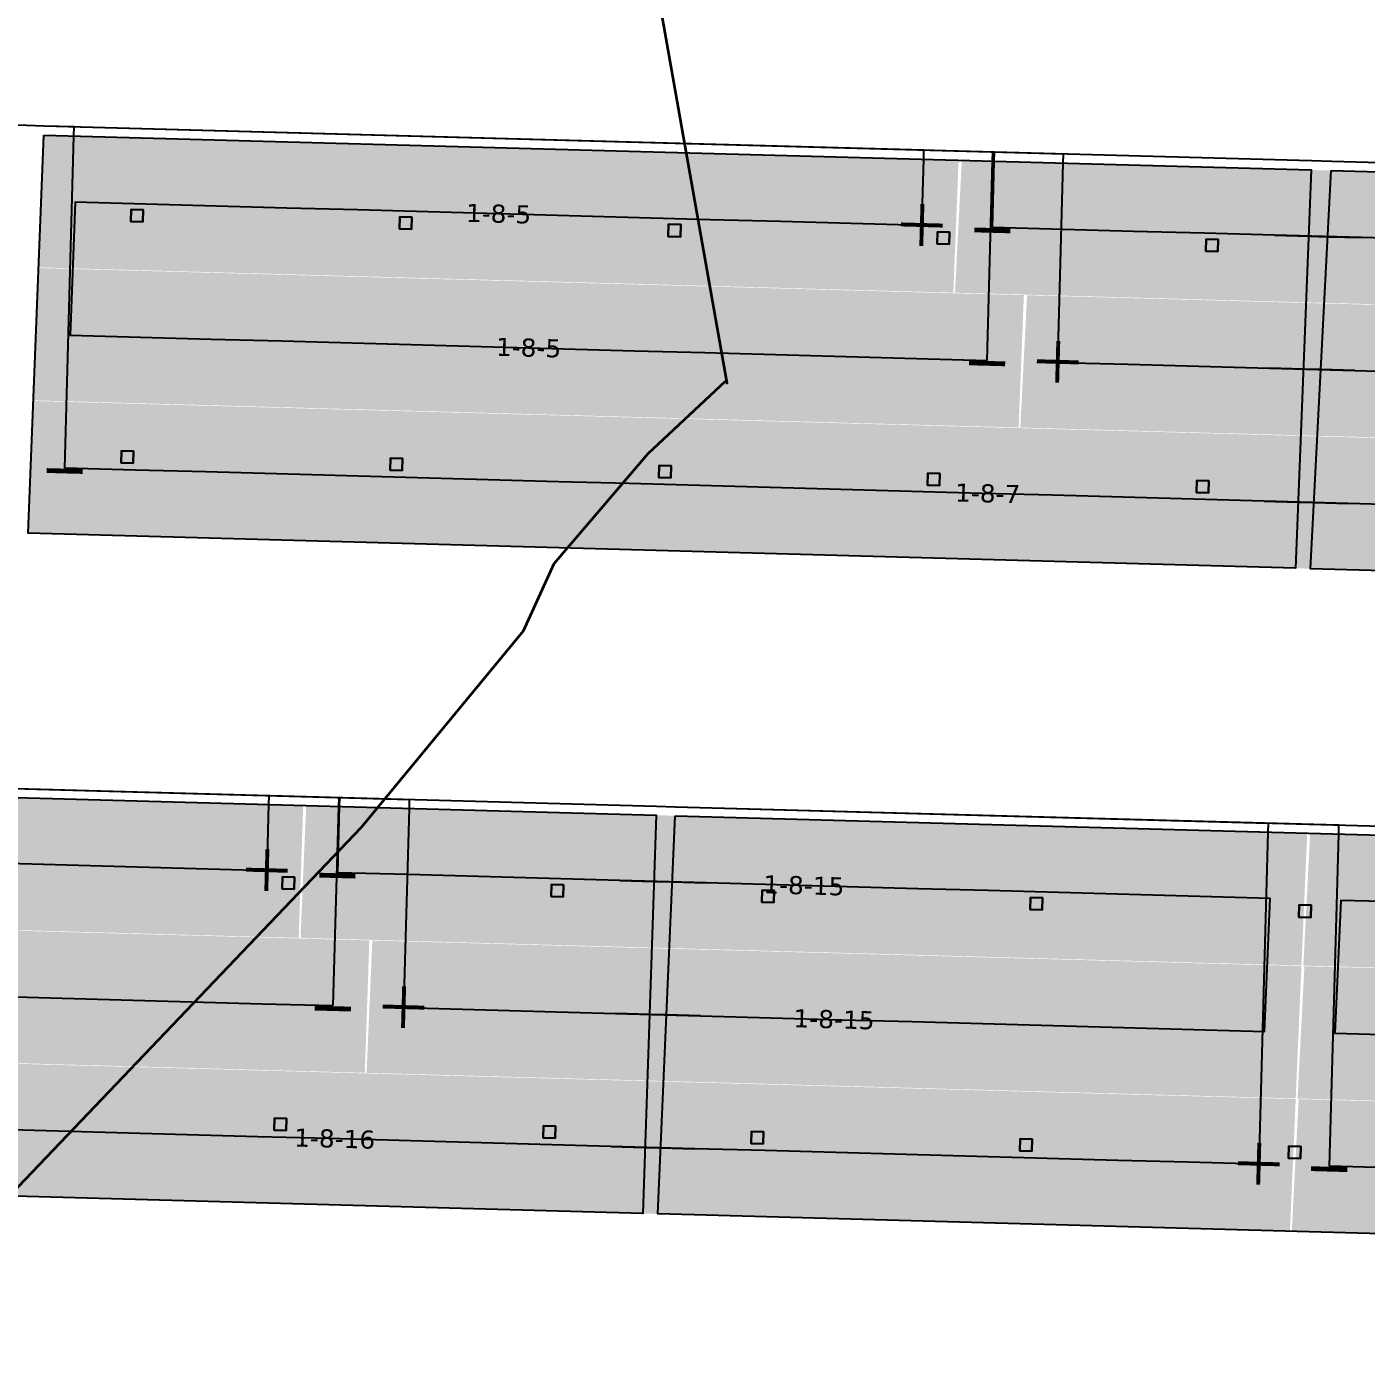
# Model space of a CAD drawing. Header units: metres. Extents: x 1477905 to 1478744, y 4202276 to 4202610.
# Drawn here: x 1478239.43 to 1478261.67, y 4202356.82 to 4202379.18 of the extents above; entities that cross this region are included whole.
import ezdxf

# ---------------------------------------------------------------- set-up
doc = ezdxf.new("R2010")
doc.units = ezdxf.units.M
doc.layers.add('Nouveau Terrain - CN - Courbes', color=22, linetype='Continuous', lineweight=0)
for name, color, linetype in [('PVcase DC Extensions', 170, 'Continuous'), ('PVcase Device Coloring', 7, 'Continuous'), ('PVcase Polarity Symbols', 7, 'Continuous'), ('PVcase Poles', 7, 'Continuous'), ('PVcase PV Modules (full frames)', 142, 'Continuous'), ('PVcase PV Modules (optimised)', 142, 'Continuous'), ('PVcase String Cables', 150, 'Continuous'), ('PVcase Stringing Numbers', 7, 'Continuous'), ('PVcase Strings', 92, 'Continuous')]:
    doc.layers.add(name, color=color, linetype=linetype)
doc.styles.get("Standard").update_dxf_attribs({"font": 'verdana.ttf'})
doc.styles.add('UBS-Style de texte', font='verdana.ttf')

# ---------------------------------------------------------------- blocks, each defined once
blk = doc.blocks.new('3P18@15DEG F FX ID1 PVBlock')
at = {"layer": 'PVcase PV Modules (optimised)', "color": 0}
blk.add_polyline3d([(0, 0, 1.773945735132677), (21.06698842950539, -0.5810537936249766, 1.773945735132684), (20.88445742833417, -7.198992669318528, 7.019385073192552e-15), (-0.1825310011712116, -6.617938875693552, 0)], close=True, dxfattribs=at)

msp = doc.modelspace()

# ---------------------------------------------------------------- hatches: boundary and pattern name
at = {"layer": 'PVcase Device Coloring', "true_color": 0x00ff40, "transparency": 33554582}
for points in [[(1478239.71261027, 4202377.386803858), (1478239.626035593, 4202375.18797588), (1478254.815555495, 4202374.769029993), (1478254.902130171, 4202376.967857971)], [(1478254.956189721, 4202376.96636694), (1478254.842834146, 4202374.768277613), (1478271.448261464, 4202374.310279234), (1478271.561617039, 4202376.508368562)], [(1478239.625655547, 4202375.178323431), (1478239.53908087, 4202372.979495453), (1478255.90002134, 4202372.528240326), (1478255.986596017, 4202374.727068304)], [(1478256.040655567, 4202374.725577274), (1478255.927299991, 4202372.527487947), (1478271.334408279, 4202372.102540701), (1478271.447763854, 4202374.300630028)], [(1478239.553812886, 4202372.969426194), (1478239.440457311, 4202370.771336867), (1478271.220555093, 4202369.894802166), (1478271.333910669, 4202372.092891494)], [(1478228.81998125, 4202366.669243871), (1478228.7459135, 4202364.470070937), (1478243.946200191, 4202364.050828087), (1478244.02026794, 4202366.250001022)], [(1478244.070730225, 4202366.248609209), (1478243.975361718, 4202364.050023776), (1478260.595908174, 4202363.591608396), (1478260.691276681, 4202365.790193828)], [(1478260.741123261, 4202365.788818997), (1478260.62666192, 4202363.590760169), (1478276.050658994, 4202363.165347107), (1478276.165120335, 4202365.363405935)], [(1478228.745588356, 4202364.460416973), (1478228.671520607, 4202362.261244038), (1478245.044058204, 4202361.809669048), (1478245.118125953, 4202364.008841982)], [(1478245.168588238, 4202364.00745017), (1478245.073219731, 4202361.808864738), (1478260.500121016, 4202361.383371579), (1478260.595489523, 4202363.581957011)], [(1478260.645336104, 4202363.58058218), (1478260.530874763, 4202361.382523351), (1478277.103354557, 4202360.925433705), (1478277.217815898, 4202363.123492533)], [(1478228.682682654, 4202362.251273243), (1478228.587314146, 4202360.052687811), (1478260.404333859, 4202359.17513476), (1478260.499702366, 4202361.373720192)], [(1478260.549548946, 4202361.372345362), (1478260.435087605, 4202359.174286533), (1478292.167962534, 4202358.299054296), (1478292.282423875, 4202360.497113124)]]:
    msp.add_hatch(color=100, dxfattribs=at).paths.add_polyline_path(points, flags=0)

# ---------------------------------------------------------------- linework, layer by layer
at = {"layer": 'Nouveau Terrain - CN - Courbes', "linetype": 'Continuous', "lineweight": 35}
for points in [[(1478251.033476167, 4202373.296515401, 78), (1478251.05809148, 4202373.264294561, 78), (1478246.318599698, 4202400.082176305, 78), (1478246.183157596, 4202402.016277359, 78), (1478247.092687694, 4202406.160369621, 78), (1478247.079317239, 4202408.034150641, 78), (1478246.638112145, 4202409.878886128, 78), (1478243.086074263, 4202419.025426174, 78), (1478241.211207293, 4202422.843964195, 78), (1478237.25085829, 4202426.407247224, 78), (1478234.865346407, 4202429.49458521, 78), (1478231.322183657, 4202435.257942467, 78), (1478226.255103274, 4202444.702132098, 78), (1478222.848737508, 4202451.859346564, 78), (1478221.45318272, 4202454.809515671, 78), (1478219.23926674, 4202454.938899869, 78), (1478217.182748848, 4202456.750521218, 78), (1478215.778224453, 4202458.529598337, 78), (1478215.612798866, 4202459.551147851, 78), (1478219.287140202, 4202465.863189307, 78)], [(1478173.185304889, 4202318.653172694, 78), (1478159.687151893, 4202315.646565416, 78), (1478165.543431455, 4202319.141417082, 78), (1478168.004340495, 4202320.446748389, 78), (1478177.12551085, 4202321.145803553, 78), (1478183.721275684, 4202323.518966957, 78), (1478189.592801249, 4202324.979124703, 78), (1478192.758857256, 4202325.489844216, 78), (1478208.999114407, 4202333.384928764, 78), (1478211.389791988, 4202334.795361545, 78), (1478213.169947605, 4202336.231918681, 78), (1478219.149229428, 4202341.142167447, 78), (1478228.799593949, 4202349.560644352, 78), (1478234.979423082, 4202355.406152865, 78), (1478244.987756435, 4202365.890951125, 78), (1478247.676558751, 4202369.148732029, 78), (1478248.189330906, 4202370.270740992, 78), (1478249.746920171, 4202372.097219452, 78), (1478251.03347617, 4202373.296515396, 78)]]:
    msp.add_polyline3d(points, dxfattribs=at)
at = {"layer": 'PVcase DC Extensions'}
for points in [[(1478260.149709134, 4202375.722515295, 79.76849707877295), (1478260.715945675, 4202375.706897785, 79.74357172279365), (1478261.033038012, 4202375.698151983, 79.71587623512663), (1478261.59755294, 4202375.682581958, 79.6651862808122)], [(1478261.483699754, 4202373.474843425, 79.07537951720383), (1478260.919184827, 4202373.49041345, 79.12606947172709), (1478260.628990952, 4202373.498417359, 79.15196621282855), (1478260.062754411, 4202373.514034868, 79.17689156855675)], [(1478259.975799688, 4202371.305554441, 78.58528605835079), (1478260.542036229, 4202371.28993693, 78.56036070211951), (1478260.805331642, 4202371.282674915, 78.53626270807335), (1478261.369846569, 4202371.26710489, 78.48557275355009)], [(1478249.277850692, 4202365.004382431, 80.31152953373827), (1478249.844488598, 4202364.988753851, 80.29863648312299), (1478250.14783244, 4202364.98038725, 80.2929724673923), (1478250.713633534, 4202364.964781752, 80.25958699526856)], [(1478250.617846377, 4202362.756544935, 79.6684364403907), (1478250.052045282, 4202362.772150432, 79.70182191226161), (1478249.770095704, 4202362.779926952, 79.70661162480096), (1478249.203457798, 4202362.795555532, 79.71950467554099)], [(1478249.129064905, 4202360.586728634, 79.12747981758851), (1478249.695702811, 4202360.571100055, 79.11458676697912), (1478249.956258125, 4202360.563913615, 79.1106713576337), (1478250.522059219, 4202360.548308116, 79.07728588529982)]]:
    msp.add_polyline3d(points, dxfattribs=at)
at = {"layer": 'PVcase Poles'}
for points in [[(1478241.156745256, 4202375.95044193, 77.17813273492507), (1478241.162259409, 4202376.150365901, 77.17813273492507), (1478241.162259409, 4202376.150365901, 80.57849851743795), (1478241.156745256, 4202375.95044193, 80.52485682273758), (1478241.156745256, 4202375.95044193, 77.17813273492507), (1478241.356669227, 4202375.944927777, 77.17813273492507), (1478241.356669227, 4202375.944927777, 80.51605630255598), (1478241.156745256, 4202375.95044193, 80.52485682273758), (1478241.356669227, 4202375.944927777, 80.51605630255598), (1478241.362183379, 4202376.144851749, 80.56969799725636), (1478241.362183379, 4202376.144851749, 77.17813273492507), (1478241.356669227, 4202375.944927777, 77.17813273492507), (1478241.362183379, 4202376.144851749, 77.17813273492507), (1478241.162259409, 4202376.150365901, 77.17813273492507), (1478241.362183379, 4202376.144851749, 77.17813273492507), (1478241.362183379, 4202376.144851749, 80.56969799725636), (1478241.162259409, 4202376.150365901, 80.57849851743795)], [(1478245.619727797, 4202375.827347309, 77.06752062190328), (1478245.625241949, 4202376.027271281, 77.06752062190328), (1478245.625241949, 4202376.027271281, 80.38204099580055), (1478245.619727797, 4202375.827347309, 80.32839930110018), (1478245.619727797, 4202375.827347309, 77.06752062190328), (1478245.819651767, 4202375.821833157, 77.06752062190328), (1478245.819651767, 4202375.821833157, 80.31959878091858), (1478245.619727797, 4202375.827347309, 80.32839930110018), (1478245.819651767, 4202375.821833157, 80.31959878091858), (1478245.82516592, 4202376.021757129, 80.37324047561896), (1478245.82516592, 4202376.021757129, 77.06752062190328), (1478245.819651767, 4202375.821833157, 77.06752062190328), (1478245.82516592, 4202376.021757129, 77.06752062190328), (1478245.625241949, 4202376.027271281, 77.06752062190328), (1478245.82516592, 4202376.021757129, 77.06752062190328), (1478245.82516592, 4202376.021757129, 80.37324047561896), (1478245.625241949, 4202376.027271281, 80.38204099580055)], [(1478250.082710337, 4202375.704252689, 77), (1478250.088224489, 4202375.904176661, 77), (1478250.088224489, 4202375.904176661, 80.18558347416317), (1478250.082710337, 4202375.704252689, 80.13194177946279), (1478250.082710337, 4202375.704252689, 77), (1478250.282634308, 4202375.698738537, 77), (1478250.282634308, 4202375.698738537, 80.1231412592812), (1478250.082710337, 4202375.704252689, 80.13194177946279), (1478250.282634308, 4202375.698738537, 80.1231412592812), (1478250.28814846, 4202375.898662508, 80.17678295398157), (1478250.28814846, 4202375.898662508, 77), (1478250.282634308, 4202375.698738537, 77), (1478250.28814846, 4202375.898662508, 77), (1478250.088224489, 4202375.904176661, 77), (1478250.28814846, 4202375.898662508, 77), (1478250.28814846, 4202375.898662508, 80.17678295398157), (1478250.088224489, 4202375.904176661, 80.18558347416317)], [(1478254.545692878, 4202375.581158069, 76.69944360470126), (1478254.55120703, 4202375.781082041, 76.69944360470126), (1478254.55120703, 4202375.781082041, 79.98912595252578), (1478254.545692878, 4202375.581158069, 79.93548425782541), (1478254.545692878, 4202375.581158069, 76.69944360470126), (1478254.745616848, 4202375.575643917, 76.69944360470126), (1478254.745616848, 4202375.575643917, 79.92668373764381), (1478254.545692878, 4202375.581158069, 79.93548425782541), (1478254.745616848, 4202375.575643917, 79.92668373764381), (1478254.751131001, 4202375.775567888, 79.98032543234417), (1478254.751131001, 4202375.775567888, 76.69944360470126), (1478254.745616848, 4202375.575643917, 76.69944360470126), (1478254.751131001, 4202375.775567888, 76.69944360470126), (1478254.55120703, 4202375.781082041, 76.69944360470126), (1478254.751131001, 4202375.775567888, 76.69944360470126), (1478254.751131001, 4202375.775567888, 79.98032543234417), (1478254.55120703, 4202375.781082041, 79.98912595252578)], [(1478259.008675418, 4202375.458063449, 76.36593224077266), (1478259.01418957, 4202375.65798742, 76.36593224077266), (1478259.01418957, 4202375.65798742, 79.79266843088838), (1478259.008675418, 4202375.458063449, 79.73902673618801), (1478259.008675418, 4202375.458063449, 76.36593224077266), (1478259.208599389, 4202375.452549296, 76.36593224077266), (1478259.208599389, 4202375.452549296, 79.73022621600641), (1478259.008675418, 4202375.458063449, 79.73902673618801), (1478259.208599389, 4202375.452549296, 79.73022621600641), (1478259.214113541, 4202375.652473268, 79.78386791070679), (1478259.214113541, 4202375.652473268, 76.36593224077266), (1478259.208599389, 4202375.452549296, 76.36593224077266), (1478259.214113541, 4202375.652473268, 76.36593224077266), (1478259.01418957, 4202375.65798742, 76.36593224077266), (1478259.214113541, 4202375.652473268, 76.36593224077266), (1478259.214113541, 4202375.652473268, 79.78386791070679), (1478259.01418957, 4202375.65798742, 79.79266843088838)], [(1478240.99893107, 4202371.942269296, 77.15897953057683), (1478241.004445222, 4202372.142193268, 77.15897953057683), (1478241.004445222, 4202372.142193268, 79.50479327338566), (1478240.99893107, 4202371.942269296, 79.45115157868528), (1478240.99893107, 4202371.942269296, 77.15897953057683), (1478241.198855041, 4202371.936755144, 77.15897953057683), (1478241.198855041, 4202371.936755144, 79.44235105850369), (1478240.99893107, 4202371.942269296, 79.45115157868528), (1478241.198855041, 4202371.936755144, 79.44235105850369), (1478241.204369193, 4202372.136679116, 79.49599275320406), (1478241.204369193, 4202372.136679116, 77.15897953057683), (1478241.198855041, 4202371.936755144, 77.15897953057683), (1478241.204369193, 4202372.136679116, 77.15897953057683), (1478241.004445222, 4202372.142193268, 77.15897953057683), (1478241.204369193, 4202372.136679116, 77.15897953057683), (1478241.204369193, 4202372.136679116, 79.49599275320406), (1478241.004445222, 4202372.142193268, 79.50479327338566)], [(1478245.46191361, 4202371.819174677, 77.04836741756613), (1478245.467427762, 4202372.019098649, 77.04836741756613), (1478245.467427762, 4202372.019098649, 79.30833575200761), (1478245.46191361, 4202371.819174677, 79.25469405730723), (1478245.46191361, 4202371.819174677, 77.04836741756613), (1478245.661837581, 4202371.813660525, 77.04836741756613), (1478245.661837581, 4202371.813660525, 79.24589353712564), (1478245.46191361, 4202371.819174677, 79.25469405730723), (1478245.661837581, 4202371.813660525, 79.24589353712564), (1478245.667351733, 4202372.013584496, 79.29953523182601), (1478245.667351733, 4202372.013584496, 77.04836741756613), (1478245.661837581, 4202371.813660525, 77.04836741756613), (1478245.667351733, 4202372.013584496, 77.04836741756613), (1478245.467427762, 4202372.019098649, 77.04836741756613), (1478245.667351733, 4202372.013584496, 77.04836741756613), (1478245.667351733, 4202372.013584496, 79.29953523182601), (1478245.467427762, 4202372.019098649, 79.30833575200761)], [(1478249.924896151, 4202371.696080056, 76.99037290454537), (1478249.930410303, 4202371.896004028, 76.99037290454537), (1478249.930410303, 4202371.896004028, 79.1118782301194), (1478249.924896151, 4202371.696080056, 79.05823653541903), (1478249.924896151, 4202371.696080056, 76.99037290454537), (1478250.124820121, 4202371.690565904, 76.99037290454537), (1478250.124820121, 4202371.690565904, 79.04943601523743), (1478249.924896151, 4202371.696080056, 79.05823653541903), (1478250.124820121, 4202371.690565904, 79.04943601523743), (1478250.130334274, 4202371.890489875, 79.10307770993779), (1478250.130334274, 4202371.890489875, 76.99037290454537), (1478250.124820121, 4202371.690565904, 76.99037290454537), (1478250.130334274, 4202371.890489875, 76.99037290454537), (1478249.930410303, 4202371.896004028, 76.99037290454537), (1478250.130334274, 4202371.890489875, 76.99037290454537), (1478250.130334274, 4202371.890489875, 79.10307770993779), (1478249.930410303, 4202371.896004028, 79.1118782301194)], [(1478254.387878691, 4202371.572985437, 76.76025214528171), (1478254.393392843, 4202371.772909408, 76.76025214528171), (1478254.393392843, 4202371.772909408, 78.91542070873284), (1478254.387878691, 4202371.572985437, 78.86177901403246), (1478254.387878691, 4202371.572985437, 76.76025214528171), (1478254.587802662, 4202371.567471284, 76.76025214528171), (1478254.587802662, 4202371.567471284, 78.85297849385086), (1478254.387878691, 4202371.572985437, 78.86177901403246), (1478254.587802662, 4202371.567471284, 78.85297849385086), (1478254.593316814, 4202371.767395256, 78.90662018855123), (1478254.593316814, 4202371.767395256, 76.76025214528171), (1478254.587802662, 4202371.567471284, 76.76025214528171), (1478254.593316814, 4202371.767395256, 76.76025214528171), (1478254.393392843, 4202371.772909408, 76.76025214528171), (1478254.593316814, 4202371.767395256, 76.76025214528171), (1478254.593316814, 4202371.767395256, 78.90662018855123), (1478254.393392843, 4202371.772909408, 78.91542070873284)], [(1478258.850861232, 4202371.449890817, 76.39856104727767), (1478258.856375384, 4202371.649814788, 76.39856104727767), (1478258.856375384, 4202371.649814788, 78.71896318708693), (1478258.850861232, 4202371.449890817, 78.66532149238655), (1478258.850861232, 4202371.449890817, 76.39856104727767), (1478259.050785203, 4202371.444376664, 76.39856104727767), (1478259.050785203, 4202371.444376664, 78.65652097220494), (1478258.850861232, 4202371.449890817, 78.66532149238655), (1478259.050785203, 4202371.444376664, 78.65652097220494), (1478259.056299355, 4202371.644300636, 78.71016266690532), (1478259.056299355, 4202371.644300636, 76.39856104727767), (1478259.050785203, 4202371.444376664, 76.39856104727767), (1478259.056299355, 4202371.644300636, 76.39856104727767), (1478258.856375384, 4202371.649814788, 76.39856104727767), (1478259.056299355, 4202371.644300636, 76.39856104727767), (1478259.056299355, 4202371.644300636, 78.71016266690532), (1478258.856375384, 4202371.649814788, 78.71896318708693)], [(1478243.671053395, 4202364.863101909, 77.00643578252806), (1478243.676567547, 4202365.063025881, 77.00643578252806), (1478243.676567547, 4202365.063025881, 80.4132397871127), (1478243.671053395, 4202364.863101909, 80.35963608832452), (1478243.671053395, 4202364.863101909, 77.00643578252806), (1478243.870977366, 4202364.857587757, 77.00643578252806), (1478243.870977366, 4202364.857587757, 80.35508709881807), (1478243.671053395, 4202364.863101909, 80.35963608832452), (1478243.870977366, 4202364.857587757, 80.35508709881807), (1478243.876491518, 4202365.057511728, 80.40869079760624), (1478243.876491518, 4202365.057511728, 77.00643578252806), (1478243.870977366, 4202364.857587757, 77.00643578252806), (1478243.876491518, 4202365.057511728, 77.00643578252806), (1478243.676567547, 4202365.063025881, 77.00643578252806), (1478243.876491518, 4202365.057511728, 77.00643578252806), (1478243.876491518, 4202365.057511728, 80.40869079760624), (1478243.676567547, 4202365.063025881, 80.4132397871127)], [(1478248.137199432, 4202364.739920036, 76.918033762983), (1478248.142713584, 4202364.939844008, 76.918033762983), (1478248.142713584, 4202364.939844008, 80.31161889967652), (1478248.137199432, 4202364.739920036, 80.25801520088834), (1478248.137199432, 4202364.739920036, 76.918033762983), (1478248.337123403, 4202364.734405884, 76.918033762983), (1478248.337123403, 4202364.734405884, 80.25346621138188), (1478248.137199432, 4202364.739920036, 80.25801520088834), (1478248.337123403, 4202364.734405884, 80.25346621138188), (1478248.342637555, 4202364.934329855, 80.30706991017006), (1478248.342637555, 4202364.934329855, 76.918033762983), (1478248.337123403, 4202364.734405884, 76.918033762983), (1478248.342637555, 4202364.934329855, 76.918033762983), (1478248.142713584, 4202364.939844008, 76.918033762983), (1478248.342637555, 4202364.934329855, 76.918033762983), (1478248.342637555, 4202364.934329855, 80.30706991017006), (1478248.142713584, 4202364.939844008, 80.31161889967652)], [(1478251.633243434, 4202364.643494787, 76.84980676614921), (1478251.638757587, 4202364.843418758, 76.84980676614921), (1478251.638757587, 4202364.843418758, 80.17912660356497), (1478251.633243434, 4202364.643494787, 80.1254436256853), (1478251.633243434, 4202364.643494787, 76.84980676614921), (1478251.833167405, 4202364.637980634, 76.84980676614921), (1478251.833167405, 4202364.637980634, 80.1136469779205), (1478251.633243434, 4202364.643494787, 80.1254436256853), (1478251.833167405, 4202364.637980634, 80.1136469779205), (1478251.838681557, 4202364.837904606, 80.16732995580017), (1478251.838681557, 4202364.837904606, 76.84980676614921), (1478251.833167405, 4202364.637980634, 76.84980676614921), (1478251.838681557, 4202364.837904606, 76.84980676614921), (1478251.638757587, 4202364.843418758, 76.84980676614921), (1478251.838681557, 4202364.837904606, 76.84980676614921), (1478251.838681557, 4202364.837904606, 80.16732995580017), (1478251.638757587, 4202364.843418758, 80.17912660356497)], [(1478256.092793861, 4202364.520494829, 76.75863657256548), (1478256.098308013, 4202364.720418801, 76.75863657256548), (1478256.098308013, 4202364.720418801, 79.91598784516287), (1478256.092793861, 4202364.520494829, 79.86230486728321), (1478256.092793861, 4202364.520494829, 76.75863657256548), (1478256.292717831, 4202364.514980677, 76.75863657256548), (1478256.292717831, 4202364.514980677, 79.8505082195184), (1478256.092793861, 4202364.520494829, 79.86230486728321), (1478256.292717831, 4202364.514980677, 79.8505082195184), (1478256.298231984, 4202364.714904648, 79.90419119739806), (1478256.298231984, 4202364.714904648, 76.75863657256548), (1478256.292717831, 4202364.514980677, 76.75863657256548), (1478256.298231984, 4202364.714904648, 76.75863657256548), (1478256.098308013, 4202364.720418801, 76.75863657256548), (1478256.298231984, 4202364.714904648, 76.75863657256548), (1478256.298231984, 4202364.714904648, 79.90419119739806), (1478256.098308013, 4202364.720418801, 79.91598784516287)], [(1478260.552344287, 4202364.39749487, 76.36277414375382), (1478260.557858439, 4202364.597418842, 76.36277414375382), (1478260.557858439, 4202364.597418842, 79.65284908652137), (1478260.552344287, 4202364.39749487, 79.59916610864171), (1478260.552344287, 4202364.39749487, 76.36277414375382), (1478260.752268258, 4202364.391980718, 76.36277414375382), (1478260.752268258, 4202364.391980718, 79.5873694608769), (1478260.552344287, 4202364.39749487, 79.59916610864171), (1478260.752268258, 4202364.391980718, 79.5873694608769), (1478260.75778241, 4202364.59190469, 79.64105243875657), (1478260.75778241, 4202364.59190469, 76.36277414375382), (1478260.752268258, 4202364.391980718, 76.36277414375382), (1478260.75778241, 4202364.59190469, 76.36277414375382), (1478260.557858439, 4202364.597418842, 76.36277414375382), (1478260.75778241, 4202364.59190469, 76.36277414375382), (1478260.75778241, 4202364.59190469, 79.64105243875657), (1478260.557858439, 4202364.597418842, 79.65284908652137)], [(1478243.536037682, 4202360.854300466, 76.92415038408518), (1478243.541551834, 4202361.054224438, 76.92415038408518), (1478243.541551834, 4202361.054224438, 79.33877346873095), (1478243.536037682, 4202360.854300466, 79.28516976994277), (1478243.536037682, 4202360.854300466, 76.92415038408518), (1478243.735961653, 4202360.848786314, 76.92415038408518), (1478243.735961653, 4202360.848786314, 79.28062078043631), (1478243.536037682, 4202360.854300466, 79.28516976994277), (1478243.735961653, 4202360.848786314, 79.28062078043631), (1478243.741475805, 4202361.048710286, 79.33422447922449), (1478243.741475805, 4202361.048710286, 76.92415038408518), (1478243.735961653, 4202360.848786314, 76.92415038408518), (1478243.741475805, 4202361.048710286, 76.92415038408518), (1478243.541551834, 4202361.054224438, 76.92415038408518), (1478243.741475805, 4202361.048710286, 76.92415038408518), (1478243.741475805, 4202361.048710286, 79.33422447922449), (1478243.541551834, 4202361.054224438, 79.33877346873095)], [(1478248.002183719, 4202360.731118592, 76.86796491056293), (1478248.007697871, 4202360.931042564, 76.86796491056293), (1478248.007697871, 4202360.931042564, 79.23715258104109), (1478248.002183719, 4202360.731118592, 79.18354888225291), (1478248.002183719, 4202360.731118592, 76.86796491056293), (1478248.20210769, 4202360.72560444, 76.86796491056293), (1478248.20210769, 4202360.72560444, 79.17899989274645), (1478248.002183719, 4202360.731118592, 79.18354888225291), (1478248.20210769, 4202360.72560444, 79.17899989274645), (1478248.207621842, 4202360.925528412, 79.23260359153463), (1478248.207621842, 4202360.925528412, 76.86796491056293), (1478248.20210769, 4202360.72560444, 76.86796491056293), (1478248.207621842, 4202360.925528412, 76.86796491056293), (1478248.007697871, 4202360.931042564, 76.86796491056293), (1478248.207621842, 4202360.925528412, 76.86796491056293), (1478248.207621842, 4202360.925528412, 79.23260359153463), (1478248.007697871, 4202360.931042564, 79.23715258104109)], [(1478251.459399257, 4202360.635764281, 76.80534727383724), (1478251.464913409, 4202360.835688253, 76.80534727383724), (1478251.464913409, 4202360.835688253, 79.10624705840647), (1478251.459399257, 4202360.635764281, 79.0525640805268), (1478251.459399257, 4202360.635764281, 76.80534727383724), (1478251.659323228, 4202360.630250129, 76.80534727383724), (1478251.659323228, 4202360.630250129, 79.040767432762), (1478251.459399257, 4202360.635764281, 79.0525640805268), (1478251.659323228, 4202360.630250129, 79.040767432762), (1478251.66483738, 4202360.830174101, 79.09445041064167), (1478251.66483738, 4202360.830174101, 76.80534727383724), (1478251.659323228, 4202360.630250129, 76.80534727383724), (1478251.66483738, 4202360.830174101, 76.80534727383724), (1478251.464913409, 4202360.835688253, 76.80534727383724), (1478251.66483738, 4202360.830174101, 76.80534727383724), (1478251.66483738, 4202360.830174101, 79.09445041064167), (1478251.464913409, 4202360.835688253, 79.10624705840647)], [(1478255.918949683, 4202360.512764324, 76.71831698113762), (1478255.924463835, 4202360.712688295, 76.71831698113762), (1478255.924463835, 4202360.712688295, 78.84310830002838), (1478255.918949683, 4202360.512764324, 78.78942532214872), (1478255.918949683, 4202360.512764324, 76.71831698113762), (1478256.118873654, 4202360.507250171, 76.71831698113762), (1478256.118873654, 4202360.507250171, 78.7776286743839), (1478255.918949683, 4202360.512764324, 78.78942532214872), (1478256.118873654, 4202360.507250171, 78.7776286743839), (1478256.124387806, 4202360.707174143, 78.83131165226358), (1478256.124387806, 4202360.707174143, 76.71831698113762), (1478256.118873654, 4202360.507250171, 76.71831698113762), (1478256.124387806, 4202360.707174143, 76.71831698113762), (1478255.924463835, 4202360.712688295, 76.71831698113762), (1478256.124387806, 4202360.707174143, 76.71831698113762), (1478256.124387806, 4202360.707174143, 78.83131165226358), (1478255.924463835, 4202360.712688295, 78.84310830002838)], [(1478260.378500109, 4202360.389764365, 76.47463728325828), (1478260.384014262, 4202360.589688336, 76.47463728325828), (1478260.384014262, 4202360.589688336, 78.57996954137488), (1478260.378500109, 4202360.389764365, 78.52628656349522), (1478260.378500109, 4202360.389764365, 76.47463728325828), (1478260.57842408, 4202360.384250212, 76.47463728325828), (1478260.57842408, 4202360.384250212, 78.51448991573041), (1478260.378500109, 4202360.389764365, 78.52628656349522), (1478260.57842408, 4202360.384250212, 78.51448991573041), (1478260.583938232, 4202360.584174184, 78.56817289361007), (1478260.583938232, 4202360.584174184, 76.47463728325828), (1478260.57842408, 4202360.384250212, 76.47463728325828), (1478260.583938232, 4202360.584174184, 76.47463728325828), (1478260.384014262, 4202360.589688336, 76.47463728325828), (1478260.583938232, 4202360.584174184, 76.47463728325828), (1478260.583938232, 4202360.584174184, 78.56817289361007), (1478260.384014262, 4202360.589688336, 78.57996954137488)]]:
    msp.add_polyline3d(points, dxfattribs=at)
at = {"layer": 'PVcase String Cables'}
for points in [[(1478197.483325194, 4202378.701597208, 81.9867871869515), (1478197.059496216, 4202378.713286939, 81.99744341753734), (1478197.059496216, 4202378.713286939, 78.56125462929336), (1478195.909626177, 4202378.745001786, 78.59493531861223), (1478195.834051255, 4202375.992588166, 78.53584938995685), (1478195.758476334, 4202373.240174547, 78.47723615721681), (1478195.682901413, 4202370.487760927, 78.41524507479757), (1478195.607326491, 4202367.735347306, 78.36266134424984), (1478196.745237986, 4202367.70396229, 78.32461757166249), (1478196.745237986, 4202367.70396229, 81.76836143717098), (1478207.257285216, 4202367.414026932, 81.56556963801025), (1478207.513633186, 4202367.406956536, 81.56061588465016), (1478228.575129136, 4202366.826054242, 81.0794029369881), (1478228.825030454, 4202366.819161652, 81.07258097480656), (1478243.451064836, 4202366.415757404, 80.73978608144907), (1478243.446929222, 4202366.265814419, 80.73976529399316), (1478243.416596159, 4202365.166043134, 80.44489415781302)], [(1478197.483325194, 4202378.701597208, 81.9867871869515), (1478197.059496216, 4202378.713286939, 81.99744341753734), (1478197.059496216, 4202378.713286939, 78.56125462929336), (1478195.909626177, 4202378.745001786, 78.59493531861223), (1478195.834051255, 4202375.992588166, 78.53584938994936), (1478195.758476334, 4202373.240174547, 78.47723615720929), (1478195.682901413, 4202370.487760928, 78.41524507481627), (1478195.607326492, 4202367.735347307, 78.36266134426069), (1478196.745237986, 4202367.703962291, 78.32461757168096), (1478196.745237986, 4202367.703962291, 81.76836143717156), (1478207.257285216, 4202367.414026933, 81.56556963801084), (1478207.513633186, 4202367.406956537, 81.56061588465087), (1478228.575129136, 4202366.826054242, 81.0794029369881), (1478228.825030454, 4202366.819161652, 81.07258097480656), (1478244.609855287, 4202366.38379652, 80.71341943041469), (1478244.605719673, 4202366.233853535, 80.71339864295878), (1478244.514454172, 4202362.924884095, 79.82619637467592)], [(1478197.483325194, 4202378.701597208, 81.9867871869515), (1478197.059496216, 4202378.713286939, 81.99744341753734), (1478197.059496216, 4202378.713286939, 78.56125462929336), (1478195.909626177, 4202378.745001786, 78.59493531861223), (1478195.834051255, 4202375.992588166, 78.53584938995685), (1478195.758476334, 4202373.240174547, 78.47723615722431), (1478195.682901412, 4202370.487760927, 78.41524507480517), (1478195.607326491, 4202367.735347306, 78.3626613442575), (1478196.745237986, 4202367.70396229, 78.32461757166249), (1478196.745237986, 4202367.70396229, 81.76836143717098), (1478207.257285216, 4202367.41402693, 81.56556963800908), (1478207.513633186, 4202367.406956533, 81.56061588465333), (1478228.575129135, 4202366.826054234, 81.07940293698768), (1478228.825030454, 4202366.819161644, 81.07258097480614), (1478249.886571676, 4202366.238258095, 80.59335515171934), (1478250.202017972, 4202366.229557694, 80.58725589527451), (1478271.232455482, 4202365.649512025, 79.34634085047993), (1478271.541108136, 4202365.640999, 79.31912742661096), (1478275.577939874, 4202365.529658151, 78.94897438467214), (1478275.57380426, 4202365.37971517, 78.94863812243199), (1478275.543471198, 4202364.279943886, 78.65260747693468)], [(1478197.483325194, 4202378.701597208, 81.9867871869515), (1478197.059496216, 4202378.713286939, 81.99744341753734), (1478197.059496216, 4202378.713286939, 78.56125462929336), (1478195.909626177, 4202378.745001786, 78.59493531861223), (1478195.834051255, 4202375.992588166, 78.53584938995685), (1478195.758476334, 4202373.240174547, 78.47723615721681), (1478195.682901413, 4202370.487760928, 78.41524507481627), (1478195.607326491, 4202367.735347307, 78.36266134426833), (1478196.745237986, 4202367.703962291, 78.32461757168096), (1478196.745237986, 4202367.703962291, 81.76836143717156), (1478207.257285216, 4202367.41402693, 81.56556963800908), (1478207.513633186, 4202367.406956534, 81.56061588465406), (1478228.575129135, 4202366.826054234, 81.07940293698768), (1478228.825030454, 4202366.819161644, 81.07258097480614), (1478249.886571676, 4202366.238258096, 80.59335515172005), (1478250.202017972, 4202366.229557694, 80.58725589527451), (1478271.232455482, 4202365.649512025, 79.34634085047993), (1478271.541108136, 4202365.640999, 79.31912742658963), (1478276.691567875, 4202365.498942903, 78.84686143601779), (1478276.687432261, 4202365.348999922, 78.8465251737772), (1478276.596166761, 4202362.040030484, 77.95583419721642)], [(1478197.483325194, 4202378.701597208, 81.9867871869515), (1478197.059496216, 4202378.713286939, 81.99744341753734), (1478197.059496216, 4202378.713286939, 78.56125462929336), (1478195.909626177, 4202378.745001786, 78.59493531861223), (1478195.834051255, 4202375.992588166, 78.53584938995685), (1478195.758476334, 4202373.240174546, 78.47723615719676), (1478195.682901413, 4202370.487760926, 78.41524507477885), (1478195.607326491, 4202367.735347305, 78.36266134423137), (1478196.745237986, 4202367.703962289, 78.32461757165166), (1478196.745237986, 4202367.703962289, 81.76836143717487), (1478207.257285216, 4202367.414026929, 81.5655696380085), (1478207.513633186, 4202367.406956532, 81.5606158846526), (1478228.575129135, 4202366.826054233, 81.07940293698697), (1478228.825030454, 4202366.819161643, 81.07258097480542), (1478249.886571676, 4202366.238258095, 80.59335515171934), (1478250.202017972, 4202366.229557694, 80.58725589527451), (1478271.232455482, 4202365.649512026, 79.34634085048232), (1478271.541108136, 4202365.640999001, 79.31912742659406), (1478277.859227243, 4202365.466737404, 78.73979413793919), (1478277.855091629, 4202365.316794422, 78.73945787569458), (1478277.763826129, 4202362.007824983, 77.8487668990299)], [(1478197.483325194, 4202378.701597208, 81.9867871869515), (1478197.059496216, 4202378.713286939, 81.99744341753734), (1478197.059496216, 4202378.713286939, 78.56125462929336), (1478195.909626177, 4202378.745001786, 78.59493531861223), (1478195.834051255, 4202375.992588166, 78.53584938994936), (1478195.758476334, 4202373.240174547, 78.47723615720929), (1478195.682901413, 4202370.487760928, 78.41524507481627), (1478195.607326492, 4202367.735347307, 78.36266134426069), (1478196.745237986, 4202367.703962291, 78.32461757168096), (1478196.745237986, 4202367.703962291, 81.76836143717156), (1478207.257285216, 4202367.41402693, 81.56556963800908), (1478207.513633186, 4202367.406956534, 81.56061588465406), (1478228.575129135, 4202366.826054234, 81.07940293698768), (1478228.825030454, 4202366.819161644, 81.07258097480614), (1478249.886571676, 4202366.238258095, 80.59335515171934), (1478250.202017972, 4202366.229557694, 80.58725589527451), (1478271.232455482, 4202365.649512025, 79.34634085047993), (1478271.541108136, 4202365.640999, 79.31912742661096), (1478276.745599243, 4202365.49745265, 78.8419070865879), (1478276.741463628, 4202365.34750967, 78.84157082435175), (1478276.711130566, 4202364.247738386, 78.5455401786631)], [(1478197.483325194, 4202378.701597208, 81.9867871869515), (1478197.059496216, 4202378.713286939, 81.99744341753734), (1478197.059496216, 4202378.713286939, 78.56125462929336), (1478195.909626177, 4202378.745001786, 78.59493531861223), (1478195.834051255, 4202375.992588166, 78.53584938995685), (1478195.758476334, 4202373.240174547, 78.47723615721681), (1478195.682901413, 4202370.487760927, 78.41524507479757), (1478195.607326491, 4202367.735347306, 78.36266134424984), (1478196.745237986, 4202367.70396229, 78.32461757166249), (1478196.745237986, 4202367.70396229, 81.76836143717098), (1478207.257285216, 4202367.414026932, 81.56556963801025), (1478207.513633186, 4202367.406956536, 81.56061588465016), (1478228.575129136, 4202366.826054241, 81.07940293698738), (1478228.825030454, 4202366.819161652, 81.07258097480656), (1478245.782106193, 4202366.351464379, 80.68674650559961), (1478245.777970579, 4202366.201521394, 80.6867257181437), (1478245.686705079, 4202362.892551955, 79.79952345011095)], [(1478197.483325194, 4202378.701597208, 81.9867871869515), (1478197.059496216, 4202378.713286939, 81.99744341753734), (1478197.059496216, 4202378.713286939, 78.56125462929336), (1478195.909626177, 4202378.745001786, 78.59493531861223), (1478195.834051255, 4202375.992588166, 78.53584938995685), (1478195.758476334, 4202373.240174547, 78.47723615721681), (1478195.682901413, 4202370.487760927, 78.41524507479757), (1478195.607326491, 4202367.735347306, 78.36266134424984), (1478196.745237986, 4202367.70396229, 78.32461757166249), (1478196.745237986, 4202367.70396229, 81.76836143717098), (1478207.257285216, 4202367.414026932, 81.56556963801025), (1478207.513633186, 4202367.406956536, 81.56061588465016), (1478228.575129136, 4202366.826054241, 81.07940293698738), (1478228.825030454, 4202366.819161652, 81.07258097480656), (1478244.623315742, 4202366.383425263, 80.71311315663928), (1478244.619180128, 4202366.233482278, 80.71309236918339), (1478244.588847066, 4202365.133710993, 80.41822123299795)], [(1478197.483325194, 4202378.701597208, 81.9867871869515), (1478197.059496216, 4202378.713286939, 81.99744341753734), (1478197.059496216, 4202378.713286939, 78.56125462929336), (1478195.909626177, 4202378.745001786, 78.59493531861223), (1478195.834051255, 4202375.992588166, 78.53584938994936), (1478195.758476334, 4202373.240174547, 78.47723615720929), (1478195.682901413, 4202370.487760928, 78.41524507481627), (1478195.607326492, 4202367.735347307, 78.36266134426069), (1478196.745237986, 4202367.703962291, 78.32461757168096), (1478196.745237986, 4202367.703962291, 81.76836143717156), (1478207.257285216, 4202367.414026931, 81.56556963800966), (1478207.513633186, 4202367.406956535, 81.56061588465477), (1478228.575129135, 4202366.826054235, 81.0794029369884), (1478228.825030454, 4202366.819161646, 81.07258097480756), (1478249.886571677, 4202366.238258098, 80.59335515171617), (1478250.202017972, 4202366.229557696, 80.58725589526554), (1478271.232455482, 4202365.649512027, 79.34634085047335), (1478271.541108136, 4202365.640999002, 79.31912742660296), (1478291.817108291, 4202365.081761656, 77.4599409106209), (1478291.812972677, 4202364.931818669, 77.45960464837054), (1478291.660774738, 4202359.413651075, 75.97425334049449)], [(1478197.483325194, 4202378.701597208, 81.9867871869515), (1478197.059496216, 4202378.713286939, 81.99744341753734), (1478197.059496216, 4202378.713286939, 78.56125462929336), (1478195.909626177, 4202378.745001786, 78.59493531861223), (1478195.834051255, 4202375.992588166, 78.53584938995685), (1478195.758476334, 4202373.240174547, 78.47723615722431), (1478195.682901412, 4202370.487760927, 78.41524507480517), (1478195.607326491, 4202367.735347306, 78.3626613442575), (1478196.745237986, 4202367.70396229, 78.32461757166249), (1478196.745237986, 4202367.70396229, 81.76836143717098), (1478207.257285216, 4202367.414026931, 81.56556963800966), (1478207.513633186, 4202367.406956534, 81.56061588465406), (1478228.575129135, 4202366.826054237, 81.07940293698984), (1478228.825030454, 4202366.819161647, 81.07258097480829), (1478249.886571677, 4202366.238258101, 80.59335515171831), (1478250.202017972, 4202366.229557699, 80.58725589527269), (1478261.213070295, 4202365.925859158, 79.93754138124612), (1478261.208934681, 4202365.775916175, 79.93740179365268), (1478261.056736742, 4202360.257748582, 78.45568018527977)], [(1478197.483325194, 4202378.701597208, 81.9867871869515), (1478197.059496216, 4202378.713286939, 81.99744341753734), (1478197.059496216, 4202378.713286939, 78.56125462929336), (1478195.909626177, 4202378.745001786, 78.59493531861223), (1478195.834051255, 4202375.992588166, 78.53584938995685), (1478195.758476334, 4202373.240174546, 78.47723615719676), (1478195.682901413, 4202370.487760926, 78.41524507477885), (1478195.607326491, 4202367.735347305, 78.36266134423137), (1478196.745237986, 4202367.703962289, 78.32461757165166), (1478196.745237986, 4202367.703962289, 81.76836143717487), (1478207.257285216, 4202367.41402693, 81.56556963800908), (1478207.513633186, 4202367.406956534, 81.56061588465406), (1478228.575129135, 4202366.826054236, 81.07940293698911), (1478228.825030454, 4202366.819161646, 81.07258097480756), (1478249.886571677, 4202366.2382581, 80.5933551517176), (1478250.202017972, 4202366.229557699, 80.58725589527269), (1478260.04255057, 4202365.95814355, 80.00660868124342), (1478260.038414956, 4202365.808200568, 80.00646909365236), (1478259.886217018, 4202360.290032975, 78.52474748548781)], [(1478254.292606293, 4202375.884061491, 80.02632284857364), (1478254.322939355, 4202376.983832775, 80.32140299804361), (1478254.32707497, 4202377.133775779, 80.32148074446823), (1478239.718512072, 4202377.536698142, 80.96453996217728), (1478239.430975797, 4202377.544628751, 80.97197075473109), (1478218.36966199, 4202378.125526021, 81.46109660037023), (1478218.119834022, 4202378.132416587, 81.46792838264948), (1478197.483325194, 4202378.701597208, 81.9867871869515)], [(1478255.377072138, 4202373.643271824, 79.38315218422892), (1478255.468337638, 4202376.952241262, 80.27098332778418), (1478255.472473253, 4202377.102184268, 80.27106107421041), (1478239.718512072, 4202377.536698142, 80.96453996217728), (1478239.430975797, 4202377.544628751, 80.97197075473109), (1478218.36966199, 4202378.125526021, 81.46109660037023), (1478218.119834022, 4202378.132416588, 81.46792838265029), (1478197.483325194, 4202378.701597208, 81.9867871869515)], [(1478286.333964977, 4202375.00032089, 77.44597987143793), (1478286.364298039, 4202376.100092174, 77.74194789734756), (1478286.368433654, 4202376.250035193, 77.74226715381248), (1478282.329961594, 4202376.361421283, 78.10304724034788), (1478282.080074807, 4202376.368313472, 78.12537996039899), (1478261.09744326, 4202376.947040588, 80.0094907036714), (1478260.765134817, 4202376.956206068, 80.038081634109), (1478239.718512072, 4202377.536698142, 80.96453996217728), (1478239.430975797, 4202377.544628751, 80.97197075473109), (1478218.36966199, 4202378.125526021, 81.46109660037023), (1478218.119834022, 4202378.132416588, 81.46792838265029), (1478197.483325194, 4202378.701597208, 81.9867871869515)], [(1478287.388286015, 4202372.760362655, 76.75181328103089), (1478287.479551515, 4202376.069332094, 77.64231584845624), (1478287.483687131, 4202376.219275112, 77.64263510492115), (1478282.329961594, 4202376.361421282, 78.10304724036439), (1478282.080074807, 4202376.368313472, 78.12537996039899), (1478261.097443259, 4202376.947040588, 80.0094907036923), (1478260.765134817, 4202376.956206068, 80.038081634109), (1478239.718512072, 4202377.536698141, 80.96453996217566), (1478239.430975797, 4202377.544628751, 80.97197075473109), (1478218.36966199, 4202378.125526021, 81.46109660037023), (1478218.119834022, 4202378.132416587, 81.46792838264948), (1478197.483325194, 4202378.701597208, 81.9867871869515)], [(1478288.556192432, 4202372.728150341, 76.64747744028853), (1478288.647457932, 4202376.037119779, 77.53798000760713), (1478288.651593548, 4202376.187062799, 77.53829926405939), (1478282.329961594, 4202376.361421283, 78.10304724034788), (1478282.080074807, 4202376.368313472, 78.12537996039899), (1478261.09744326, 4202376.947040588, 80.0094907036714), (1478260.765134817, 4202376.956206068, 80.038081634109), (1478239.718512072, 4202377.536698142, 80.96453996217728), (1478239.430975797, 4202377.544628751, 80.97197075473109), (1478218.36966199, 4202378.125526021, 81.46109660037023), (1478218.119834022, 4202378.132416588, 81.46792838265029), (1478197.483325194, 4202378.701597208, 81.9867871869515)], [(1478287.501871394, 4202374.968108576, 77.34164403082079), (1478287.532204456, 4202376.067879859, 77.63761205645689), (1478287.536340072, 4202376.217822879, 77.63793131290488), (1478282.329961594, 4202376.361421282, 78.10304724034361), (1478282.080074807, 4202376.368313472, 78.12537996039899), (1478261.097443259, 4202376.947040588, 80.0094907036923), (1478260.765134817, 4202376.956206068, 80.038081634109), (1478239.718512072, 4202377.536698141, 80.96453996217566), (1478239.430975797, 4202377.544628751, 80.97197075473109), (1478218.36966199, 4202378.125526021, 81.46109660037023), (1478218.119834022, 4202378.132416587, 81.46792838264948), (1478197.483325194, 4202378.701597208, 81.9867871869515)], [(1478256.548492706, 4202373.610962586, 79.33158703031116), (1478256.639758206, 4202376.919932024, 80.21941817387666), (1478256.643893821, 4202377.06987503, 80.21949592030461), (1478239.718512072, 4202377.536698142, 80.96453996217728), (1478239.430975797, 4202377.544628751, 80.97197075473109), (1478218.36966199, 4202378.125526021, 81.46109660037023), (1478218.119834022, 4202378.132416588, 81.46792838265029), (1478197.483325194, 4202378.701597208, 81.9867871869515)], [(1478255.464026861, 4202375.851752251, 79.97475769444512), (1478255.494359923, 4202376.951523536, 80.26983784411561), (1478255.498495538, 4202377.101466541, 80.26991559054194), (1478239.718512072, 4202377.536698142, 80.96453996217728), (1478239.430975797, 4202377.544628751, 80.97197075473109), (1478218.36966199, 4202378.125526021, 81.46109660037023), (1478218.119834022, 4202378.132416588, 81.46792838265029), (1478197.483325194, 4202378.701597208, 81.9867871869515)], [(1478302.457484059, 4202370.133856648, 74.80561660010429), (1478302.609681997, 4202375.65202424, 76.29065370906383), (1478302.613817613, 4202375.801967266, 76.29097296554217), (1478282.329961594, 4202376.361421282, 78.10304724034361), (1478282.080074807, 4202376.368313472, 78.12537996039899), (1478261.097443259, 4202376.947040588, 80.0094907036923), (1478260.765134817, 4202376.956206068, 80.038081634109), (1478239.718512072, 4202377.536698142, 80.96453996217728), (1478239.430975797, 4202377.544628751, 80.97197075473109), (1478218.36966199, 4202378.125526021, 81.46109660037023), (1478218.119834022, 4202378.132416587, 81.46792838264948), (1478197.483325194, 4202378.701597208, 81.9867871869515)], [(1478271.880576877, 4202370.97720585, 77.54177407660482), (1478272.032774815, 4202376.495373443, 79.0268715784691), (1478272.036910431, 4202376.645316456, 79.02719410392598), (1478261.09744326, 4202376.947040589, 80.00949070367572), (1478260.765134817, 4202376.956206069, 80.03808163411061), (1478239.718512072, 4202377.536698142, 80.96453996217728), (1478239.430975797, 4202377.544628751, 80.97197075473109), (1478218.36966199, 4202378.125526021, 81.46109660037023), (1478218.119834022, 4202378.132416588, 81.46792838265029), (1478197.483325194, 4202378.701597208, 81.9867871869515)], [(1478270.712717954, 4202371.009416855, 77.64664059630923), (1478270.864915892, 4202376.527584447, 79.13173809812815), (1478270.869051507, 4202376.67752746, 79.1320606235846), (1478261.09744326, 4202376.947040589, 80.00949070367572), (1478260.765134817, 4202376.956206069, 80.03808163411061), (1478239.718512072, 4202377.536698142, 80.96453996217728), (1478239.430975797, 4202377.544628751, 80.97197075473109), (1478218.36966199, 4202378.125526021, 81.46109660037023), (1478218.119834022, 4202378.132416588, 81.46792838265029), (1478197.483325194, 4202378.701597208, 81.9867871869515)], [(1478240.061650026, 4202371.854811505, 79.46189367495832), (1478240.213847964, 4202377.372979098, 80.94247581240973), (1478240.217983579, 4202377.522922095, 80.94255355883178), (1478239.718512072, 4202377.536698141, 80.96453996217566), (1478239.430975797, 4202377.54462875, 80.97197075473035), (1478218.36966199, 4202378.125526021, 81.46109660037563), (1478218.119834021, 4202378.132416587, 81.46792838265533), (1478197.483325194, 4202378.701597208, 81.9867871869515)]]:
    msp.add_polyline3d(points, dxfattribs=at)
at = {"layer": 'PVcase Strings'}
for points in [[(1478254.292606293, 4202375.884061491), (1478253.121185724, 4202375.91637073), (1478251.949765156, 4202375.948679969), (1478250.778344587, 4202375.980989208), (1478249.606924019, 4202376.013298447), (1478248.435503451, 4202376.045607686), (1478247.264082882, 4202376.077916925), (1478246.092662314, 4202376.110226165), (1478244.921241746, 4202376.142535403), (1478243.749821177, 4202376.174844642), (1478242.578400609, 4202376.207153881), (1478241.40698004, 4202376.239463121), (1478240.235559472, 4202376.271772359), (1478240.148604749, 4202374.063291932), (1478241.320025317, 4202374.030982694), (1478242.491445886, 4202373.998673454), (1478243.662866454, 4202373.966364215), (1478244.834287022, 4202373.934054976), (1478246.005707591, 4202373.901745738), (1478247.177128159, 4202373.869436498), (1478248.348548728, 4202373.837127259), (1478249.519969296, 4202373.80481802), (1478250.691389864, 4202373.77250878), (1478251.862810433, 4202373.740199542), (1478253.034231001, 4202373.707890303), (1478254.205651569, 4202373.675581064), (1478255.377072138, 4202373.643271824)], [(1478262.765411863, 4202375.650370954), (1478261.59755294, 4202375.682581958), (1478260.149709134, 4202375.722515295), (1478258.978288566, 4202375.754824534), (1478257.806867998, 4202375.787133774), (1478256.635447429, 4202375.819443013), (1478255.464026861, 4202375.851752251)], [(1478256.548492706, 4202373.610962586), (1478257.719913275, 4202373.578653347), (1478258.891333843, 4202373.546344107), (1478260.062754411, 4202373.514034868), (1478261.483699754, 4202373.474843425), (1478262.651558677, 4202373.44263242)], [(1478262.537705492, 4202371.234893885), (1478261.369846569, 4202371.26710489), (1478259.975799688, 4202371.305554441), (1478258.80437912, 4202371.33786368), (1478257.632958551, 4202371.37017292), (1478256.461537983, 4202371.402482159), (1478255.290117414, 4202371.434791397), (1478254.118696846, 4202371.467100637), (1478252.947276278, 4202371.499409876), (1478251.775855709, 4202371.531719115), (1478250.604435141, 4202371.564028353), (1478249.433014573, 4202371.596337593), (1478248.261594004, 4202371.628646832), (1478247.090173436, 4202371.660956071), (1478245.918752867, 4202371.69326531), (1478244.747332299, 4202371.725574549), (1478243.575911731, 4202371.757883788), (1478242.404491162, 4202371.790193027), (1478241.233070594, 4202371.822502267), (1478240.061650026, 4202371.854811505)], [(1478243.416596159, 4202365.166043134), (1478242.244345253, 4202365.198375275), (1478241.072094346, 4202365.230707416), (1478239.89984344, 4202365.263039557), (1478238.727592533, 4202365.295371697)], [(1478245.686705079, 4202362.892551955), (1478246.858955985, 4202362.860219814), (1478248.031206892, 4202362.827887673), (1478249.203457798, 4202362.795555532), (1478250.617846377, 4202362.756544935), (1478251.788366102, 4202362.724260542), (1478252.958885826, 4202362.69197615), (1478254.129405551, 4202362.659691757), (1478255.299925276, 4202362.627407364), (1478256.470445001, 4202362.595122972), (1478257.640964726, 4202362.562838579), (1478258.81148445, 4202362.530554186), (1478259.982004175, 4202362.498269794), (1478260.077791333, 4202364.706506611), (1478258.907271608, 4202364.738791003), (1478257.736751883, 4202364.771075396), (1478256.566232158, 4202364.803359789), (1478255.395712434, 4202364.835644181), (1478254.225192709, 4202364.867928574), (1478253.054672984, 4202364.900212967), (1478251.884153259, 4202364.932497359), (1478250.713633534, 4202364.964781752), (1478249.277850692, 4202365.004382431), (1478248.105599785, 4202365.036714572), (1478246.933348879, 4202365.069046712), (1478245.761097972, 4202365.101378853), (1478244.588847066, 4202365.133710993)], [(1478262.418830782, 4202364.641937825), (1478261.248311057, 4202364.674222218), (1478261.1525239, 4202362.465985401), (1478262.323043625, 4202362.433701008)], [(1478238.65319964, 4202363.086544799), (1478239.825450546, 4202363.054212659), (1478240.997701453, 4202363.021880518), (1478242.169952359, 4202362.989548377), (1478243.342203266, 4202362.957216236), (1478244.514454172, 4202362.924884095)], [(1478259.886217018, 4202360.290032975), (1478258.715697293, 4202360.322317367), (1478257.545177568, 4202360.35460176), (1478256.374657843, 4202360.386886153), (1478255.204138119, 4202360.419170545), (1478254.033618394, 4202360.451454938), (1478252.863098669, 4202360.483739331), (1478251.692578944, 4202360.516023723), (1478250.522059219, 4202360.548308116), (1478249.129064905, 4202360.586728634), (1478247.956813998, 4202360.619060775), (1478246.784563092, 4202360.651392916), (1478245.612312185, 4202360.683725057), (1478244.440061279, 4202360.716057197), (1478243.267810372, 4202360.748389338), (1478242.095559466, 4202360.780721479), (1478240.923308559, 4202360.81305362), (1478239.751057653, 4202360.845385761), (1478238.578806747, 4202360.877717901)], [(1478262.227256467, 4202360.225464189), (1478261.056736742, 4202360.257748582)]]:
    msp.add_lwpolyline(points, dxfattribs=at)

# ---------------------------------------------------------------- block references
at = {"layer": 'PVcase PV Modules (full frames)', "extrusion": (0.04394335178743217, -0.001212012402537966, 0.9990332891648916), "rotation": 271.5798884593579}
msp.add_blockref('3P18@15DEG F FX ID1 PVBlock', (4241536.065343357, -1360494.981935305, 59944.58652936337), dxfattribs=at)
at = {"layer": 'PVcase PV Modules (full frames)', "extrusion": (0.08936628738754619, -0.002464833570420902, 0.9959957787430811), "rotation": 271.5798884593579}
msp.add_blockref('3P18@15DEG F FX ID1 PVBlock', (4241536.065343357, -1356376.160551775, 121826.4611413463), dxfattribs=at)
at = {"layer": 'PVcase PV Modules (full frames)', "extrusion": (0.02273042218062708, -0.0006269333693776924, 0.999741434002833), "rotation": 271.5798884593579}
msp.add_blockref('3P18@15DEG F FX ID1 PVBlock', (4241525.051539531, -1361450.469647229, 31045.43893506135), dxfattribs=at)
at = {"layer": 'PVcase PV Modules (full frames)', "extrusion": (0.05885852034553981, -0.001623391337986875, 0.9982650145043136), "rotation": 271.5798884593579}
msp.add_blockref('3P18@15DEG F FX ID1 PVBlock', (4241525.051539532, -1359458.320062721, 80264.20800825521), dxfattribs=at)

# ---------------------------------------------------------------- texts
at = {"layer": 'PVcase Polarity Symbols', "color": 1, "char_height": 0.7000000000000001, "attachment_point": 5, "rotation": 358.42011154064215}
for insert in [(1478254.292606293, 4202375.884061491), (1478256.548492706, 4202373.610962586), (1478243.416596159, 4202365.166043134), (1478245.686705079, 4202362.892551955), (1478259.886217018, 4202360.290032975)]:
    msp.add_mtext('＋', dxfattribs=dict(at, insert=insert))
at = {"layer": 'PVcase Polarity Symbols', "color": 7, "char_height": 0.7000000000000001, "attachment_point": 5, "rotation": 358.42011154064215}
for insert in [(1478255.464026861, 4202375.851752251), (1478255.377072138, 4202373.643271824), (1478240.061650026, 4202371.854811505), (1478244.588847066, 4202365.133710993), (1478244.514454172, 4202362.924884095), (1478261.056736742, 4202360.257748582)]:
    msp.add_mtext('−', dxfattribs=dict(at, insert=insert))
at = {"layer": 'PVcase Stringing Numbers', "color": 18, "true_color": 0x000000, "char_height": 0.3, "attachment_point": 5, "rotation": 358.42011154064215, "style": 'UBS-Style de texte', "bg_fill": 1, "box_fill_scale": 1.5, "bg_fill_color": 7, "bg_fill_true_color": 16777215, "bg_fill_transparency": 0}
for s, insert in [('1-8-5', (1478247.264082882, 4202376.077916926)), ('1-8-5', (1478247.762838443, 4202373.853281878)), ('1-8-7', (1478255.38718399, 4202371.43211418)), ('1-8-15', (1478252.333319199, 4202364.920108803)), ('1-8-15', (1478252.834354627, 4202362.695410874)), ('1-8-16', (1478244.543508256, 4202360.713204002))]:
    msp.add_mtext(s, dxfattribs=dict(at, insert=insert))

doc.saveas('drawing.dxf')
